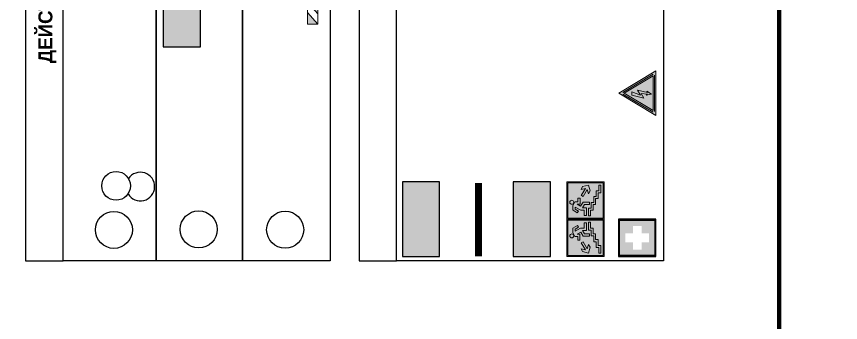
# Model space of a CAD drawing. Header units: millimetres. Extents: x 13810 to 67229, y 12374 to 21950.
# Drawn here: x 25713.3 to 25890.4, y 19700.4 to 19766.1 of the extents above; entities that cross this region are included whole.
import ezdxf

# ---------------------------------------------------------------- set-up
doc = ezdxf.new("R2010")
doc.units = ezdxf.units.MM
doc.layers.add('План_Штампы', color=7, linetype='Continuous')
doc.styles.add('обычный', font='arial.ttf')

# ---------------------------------------------------------------- blocks, each defined once
blk = doc.blocks.new('A$C32E8229D')
at = {"true_color": 0xffffff}
blk.add_hatch(color=7, dxfattribs=at).paths.add_polyline_path([(0, 0), (0, -8), (16, -8), (16, 0)])
h = blk.add_hatch(color=126)
h.paths.add_polyline_path([(0.2, -0.2), (15.8, -0.2), (15.8, -7.8), (0.2, -7.8)])
h.paths.add_polyline_path([(13.49, -2.05), (12.08, -2.05), (11.37, -2.63, 0.162397), (11.29, -2.84), (11.29, -3.63), (10.35, -3.63), (10.35, -4.05), (11.68, -4.05), (11.68, -3.48), (12.26, -4.28), (11.29, -5.1), (11.29, -6.78), (11.85, -6.78), (11.85, -5.44), (12.8, -4.64), (12.8, -5.94), (14.46, -5.94), (14.46, -5.39), (13.45, -5.39), (13.45, -3.97), (12.46, -2.59), (13.15, -2.59), (13.69, -3.34), (14.18, -3)], flags=16)
h.paths.add_polyline_path([(10.74, -1.82, 1), (11.8, -1.82, 1)], flags=16)
h.paths.add_polyline_path([(9.39, -3.59), (5.99, -3.59), (6.56, -3.03), (5.91, -3.03), (5.1, -3.83), (5.91, -4.64), (6.56, -4.64), (5.99, -4.09), (9.39, -4.09)], flags=16)
h.paths.add_polyline_path([(4.29, -1.08), (1.72, -1.08), (1.72, -6.6), (4.29, -6.6)], flags=16)
at = {"color": 126}
blk.add_lwpolyline([(16, -8), (0, -8), (0, 0), (16, 0)], close=True, dxfattribs=at)
blk = doc.blocks.new('A$C47DD6509')
at = {"lineweight": 5}
for points in [[(-8.69, 0), (-11.19, 0), (-11.19, -2.22)], [(-4.22, 0), (-6.45, 0), (-8.91, -2.22), (-6.61, -2.22)], [(0, 0), (-2.09, 0), (-4.36, -2.22), (-2.29, -2.22)]]:
    blk.add_hatch(color=242, dxfattribs=at).paths.add_polyline_path(points)
at = {"color": 242, "lineweight": 5}
for p, q in [((-11.19, -2.22), (-8.69, 0)), ((-11.19, -2.22), (-11.19, 0)), ((-11.19, 0), (-8.69, 0)), ((-11.19, 0), (0, 0)), ((-8.91, -2.22), (-6.45, 0)), ((-6.61, -2.22), (-4.22, 0)), ((-4.36, -2.22), (-2.09, 0)), ((-2.29, -2.22), (0, 0)), ((0, 0), (0, -2.22)), ((0, -2.22), (-11.19, -2.22))]:
    blk.add_line(p, q, dxfattribs=at)
blk = doc.blocks.new('A$C7B4425F7')
at = {"true_color": 0xffffff}
blk.add_hatch(color=7, dxfattribs=at).paths.add_polyline_path([(0, 0), (-16, 0), (-16, -8), (0, -8)])
h = blk.add_hatch(color=126)
h.paths.add_polyline_path([(-0.2, -0.2), (-15.8, -0.2), (-15.8, -7.8), (-0.2, -7.8)])
h.paths.add_polyline_path([(-11.76, -2.03), (-11.76, -3.66), (-11.17, -3.66, -0.568275), (-11.17, -6.18), (-12.58, -6.18), (-12.58, -2.03)], flags=16)
h.paths.add_polyline_path([(-13.33, -4.12, -0.495768), (-13.59, -6.18), (-15.03, -6.18), (-15.03, -2.03), (-13.59, -2.03, -0.487973)], flags=16)
h.paths.add_polyline_path([(-10.25, -2.03), (-9.48, -2.03), (-9.48, -6.18), (-10.25, -6.18)], flags=16)
h.paths.add_polyline_path([(-13.84, -3.69), (-14.24, -3.69), (-14.24, -3.03), (-13.9, -3.03, -0.692621)], flags=0)
h.paths.add_polyline_path([(-9.15, -2.03), (-8.4, -2.03), (-8.04, -3.07), (-7.68, -2.03), (-6.93, -2.03), (-7.64, -4.1), (-6.93, -6.18), (-7.68, -6.18), (-8.04, -5.14), (-8.4, -6.18), (-9.15, -6.18), (-8.44, -4.1)], flags=16)
h.paths.add_polyline_path([(-11.76, -4.46), (-11.42, -4.46, -0.692621), (-11.36, -5.12), (-11.76, -5.12)], flags=0)
h.paths.add_polyline_path([(-13.9, -5.2), (-14.24, -5.2), (-14.24, -4.55), (-13.84, -4.55, -0.708038)], flags=0)
edge = h.paths.add_edge_path(flags=16)
edge.add_ellipse((-5.51, -4.08), major_axis=(0, 2.05), ratio=0.586184, start_angle=0, end_angle=360)
edge = h.paths.add_edge_path(flags=0)
edge.add_ellipse((-5.51, -4.08), major_axis=(0, 1.14), ratio=0.454828, start_angle=0, end_angle=360)
h.paths.add_polyline_path([(-4.13, -4.96, 0.377264), (-3.48, -4.52, 0.0555), (-3.16, -2.03), (-1.66, -2.03), (-1.66, -4.96), (-0.96, -4.96), (-0.96, -7.01), (-1.75, -7.01), (-1.75, -6.18), (-3.3, -6.18), (-3.3, -7.02), (-4.13, -7.02)], flags=16)
h.paths.add_polyline_path([(-2.73, -2.91), (-2.28, -2.91), (-2.28, -4.96), (-3.05, -4.96, 0.079136)], flags=0)
at = {"color": 126}
blk.add_lwpolyline([(-16, -8), (0, -8), (0, 0), (-16, 0)], close=True, dxfattribs=at)
blk = doc.blocks.new('A$C18900ED3')
h = blk.add_hatch(color=126)
h.paths.add_polyline_path([(-0.18, -0.18), (-7.02, -0.18), (-7.02, -7.02), (-0.18, -7.02)])
h.paths.add_polyline_path([(-5.89, -4.46), (-5.89, -2.77), (-4.46, -2.77), (-4.46, -1.31), (-2.77, -1.31), (-2.77, -2.77), (-1.33, -2.77), (-1.33, -4.46), (-2.77, -4.46), (-2.77, -5.89), (-4.46, -5.89), (-4.46, -4.46)], flags=16)
at = {"color": 126}
for p, q in [((-7.2, 0), (-7.2, -7.2)), ((0, 0), (-7.2, 0)), ((0, -7.2), (0, 0)), ((-7.02, -7.02), (-7.02, -0.18)), ((-7.02, -0.18), (-0.18, -0.18)), ((-0.18, -0.18), (-0.18, -7.02)), ((-7.2, -7.2), (0, -7.2)), ((-0.18, -7.02), (-7.02, -7.02))]:
    blk.add_line(p, q, dxfattribs=at)
blk = doc.blocks.new('A$C3E6D3DDE')
at = {"lineweight": 5}
h = blk.add_hatch(color=40, dxfattribs=at)
h.paths.add_polyline_path([(24.1, 1.45), (16.46, -11.35), (31.74, -11.35)])
h.paths.add_polyline_path([(24.09, -0.46), (30.03, -10.41), (18.14, -10.41)], flags=16)
h.paths.add_polyline_path([(24.54, -3.08), (23.41, -6.02), (25.13, -5.01), (24.33, -8.5), (24.82, -8.27), (23.79, -9.86), (23.4, -8.04), (23.8, -8.43), (24.04, -6.29), (22.39, -7.25), (23.44, -3.08)], flags=0)
h = blk.add_hatch(color=256, dxfattribs=at)
h.paths.add_polyline_path([(24.37, 0.03, 0.567511), (23.82, 0.03), (17.59, -10.4, 0.582454), (17.86, -10.88), (30.32, -10.88, 0.582149), (30.6, -10.4)])
h.paths.add_polyline_path([(24.09, -0.46), (18.14, -10.41), (30.03, -10.41)], flags=16)
h.paths.add_polyline_path([(24.54, -3.08), (23.41, -6.02), (25.13, -5.01), (24.33, -8.5), (24.82, -8.27), (23.79, -9.86), (23.4, -8.04), (23.8, -8.43), (24.04, -6.29), (22.39, -7.25), (23.44, -3.08)], flags=0)
h = blk.add_hatch(color=40, dxfattribs=at)
h.paths.add_polyline_path([(24.09, -0.46), (18.14, -10.41), (30.03, -10.41)])
h.paths.add_polyline_path([(24.82, -8.27), (23.79, -9.86), (23.4, -8.04), (23.8, -8.43), (24.04, -6.29), (22.39, -7.25), (23.44, -3.08), (24.54, -3.08), (23.41, -6.02), (25.13, -5.01), (24.33, -8.5)], flags=16)
at = {"color": 40, "lineweight": 5}
for p, q in [((16.46, -11.35), (24.1, 1.45)), ((24.1, 1.45), (31.74, -11.35))]:
    blk.add_line(p, q, dxfattribs=at)
at = {"lineweight": 5}
for p, q in [((17.59, -10.4), (23.82, 0.03)), ((24.37, 0.03), (30.6, -10.4)), ((18.14, -10.41), (24.09, -0.46)), ((24.09, -0.46), (30.03, -10.41)), ((23.44, -3.08), (22.39, -7.25)), ((23.41, -6.02), (24.54, -3.08)), ((25.13, -5.01), (23.41, -6.02)), ((24.54, -3.08), (23.44, -3.08)), ((24.33, -8.5), (25.13, -5.01)), ((22.39, -7.25), (24.04, -6.29)), ((23.8, -8.43), (23.4, -8.04)), ((23.4, -8.04), (23.79, -9.86)), ((23.79, -9.86), (24.82, -8.27)), ((24.04, -6.29), (23.8, -8.43)), ((24.82, -8.27), (24.33, -8.5)), ((17.86, -10.88), (30.32, -10.88)), ((18.14, -10.41), (30.03, -10.41))]:
    blk.add_line(p, q, dxfattribs=at)
at = {"color": 50, "lineweight": 5}
blk.add_line((31.74, -11.35), (16.46, -11.35), dxfattribs=at)
blk = doc.blocks.new('вниз 3')
at = {"lineweight": 0, "true_color": 0xffffff}
h = blk.add_hatch(color=7, dxfattribs=at)
h.dxf.hatch_style = 1
h.paths.add_polyline_path([(40997.5, -4475.69), (40997.25, -4475.28), (40995.76, -4476.15), (40995.97, -4475.23), (40995.39, -4475.56), (40995.05, -4476.83), (40996.33, -4477.17), (40996.91, -4476.83), (40996, -4476.55)], flags=0)
h.paths.add_polyline_path([(40999.81, -4473.95), (41000.22, -4473.95), (41000.64, -4474.67), (41001.03, -4474.43), (41000.46, -4473.49), (41000.42, -4473.49), (40999.43, -4473.49), (40998.68, -4473.92), (40998.68, -4474.57), (40997.88, -4474.57), (40997.88, -4475), (40999.14, -4475), (40999.14, -4474.43), (40999.14, -4474.38), (40999.59, -4475.15), (40998.72, -4475.67), (40998.72, -4477.06), (40999.24, -4477.06), (40999.24, -4475.96), (40999.95, -4475.56), (40999.95, -4476.43), (41001.61, -4476.43), (41001.61, -4475.88), (41000.47, -4475.88), (41000.47, -4475.12)], flags=0)
h.paths.add_polyline_path([(40999.2, -4473.24, 1), (40998.35, -4473.24, 1)], flags=0)
h.paths.add_polyline_path([(41000.46, -4477.26), (41001.69, -4477.26), (41001.69, -4476.84), (41000.03, -4476.84), (41000.03, -4477.39), (40998.78, -4477.39), (40998.78, -4477.95), (40997.53, -4477.95), (40997.53, -4478.5), (40996.29, -4478.5), (40996.29, -4479.06), (40995.05, -4479.06), (40995.05, -4479.48), (40995.29, -4479.48), (40996.72, -4479.48), (40996.72, -4478.92), (40997.97, -4478.92), (40997.97, -4478.36), (40999.2, -4478.36), (40999.2, -4477.81), (41000.46, -4477.81)], flags=0)
h.paths.add_polyline_path([(41002.37, -4472.17), (40994.37, -4472.17), (40994.37, -4480.17), (41002.37, -4480.17)])
h.paths.add_polyline_path([(41002.16, -4479.96), (40994.57, -4479.96), (40994.57, -4472.37), (41002.16, -4472.37)], flags=16)
h.paths.add_polyline_path([(41001.61, -4475.88), (41001.61, -4476.43), (40999.95, -4476.43), (40999.95, -4475.56), (40999.24, -4475.96), (40999.24, -4477.06), (40998.72, -4477.06), (40998.72, -4475.67), (40999.59, -4475.15), (40999.14, -4474.38), (40999.14, -4474.43), (40999.14, -4475), (40997.88, -4475), (40997.88, -4474.57), (40998.68, -4474.57), (40998.68, -4473.92), (40999.43, -4473.49), (41000.42, -4473.49), (41000.46, -4473.49), (41001.03, -4474.43), (41000.64, -4474.67), (41000.22, -4473.95), (40999.81, -4473.95), (41000.47, -4475.12), (41000.47, -4475.88)], flags=0)
h.paths.add_polyline_path([(41001.69, -4476.84), (41001.69, -4477.26), (41000.46, -4477.26), (41000.46, -4477.81), (40999.2, -4477.81), (40999.2, -4478.36), (40997.97, -4478.36), (40997.97, -4478.92), (40996.72, -4478.92), (40996.72, -4479.48), (40995.05, -4479.48), (40995.05, -4479.06), (40996.29, -4479.06), (40996.29, -4478.5), (40997.53, -4478.5), (40997.53, -4477.95), (40998.78, -4477.95), (40998.78, -4477.39), (41000.03, -4477.39), (41000.03, -4476.84)], flags=0)
h.paths.add_polyline_path([(40998.35, -4473.24, -1), (40999.2, -4473.24, -1)], flags=0)
h.paths.add_polyline_path([(40997.5, -4475.69), (40996, -4476.55), (40996.91, -4476.83), (40996.33, -4477.17), (40995.05, -4476.83), (40995.39, -4475.56), (40995.97, -4475.23), (40995.76, -4476.15), (40997.25, -4475.28)], flags=0)
at = {"lineweight": 0}
h = blk.add_hatch(color=126, dxfattribs=at)
h.dxf.hatch_style = 1
h.paths.add_polyline_path([(41002.16, -4472.37), (40994.57, -4472.37), (40994.57, -4479.96), (41002.16, -4479.96)])
h.paths.add_polyline_path([(40995.97, -4475.23), (40995.76, -4476.15), (40997.25, -4475.28), (40997.5, -4475.69), (40996, -4476.55), (40996.91, -4476.83), (40996.33, -4477.17), (40995.05, -4476.83), (40995.39, -4475.56)], flags=16)
h.paths.add_polyline_path([(40997.88, -4474.57), (40998.68, -4474.57), (40998.68, -4473.92), (40999.43, -4473.49), (41000.42, -4473.49), (41000.46, -4473.49), (41001.03, -4474.43), (41000.64, -4474.67), (41000.22, -4473.95), (40999.81, -4473.95), (41000.47, -4475.12), (41000.47, -4475.88), (41001.61, -4475.88), (41001.61, -4476.43), (40999.95, -4476.43), (40999.95, -4475.56), (40999.24, -4475.96), (40999.24, -4477.06), (40998.72, -4477.06), (40998.72, -4475.67), (40999.59, -4475.15), (40999.14, -4474.38), (40999.14, -4474.43), (40999.14, -4475), (40997.88, -4475)], flags=16)
h.paths.add_polyline_path([(40998.35, -4473.24, -1), (40999.2, -4473.24, -1)], flags=16)
h.paths.add_polyline_path([(40997.53, -4477.95), (40998.78, -4477.95), (40998.78, -4477.39), (41000.03, -4477.39), (41000.03, -4476.84), (41001.69, -4476.84), (41001.69, -4477.26), (41000.46, -4477.26), (41000.46, -4477.81), (40999.2, -4477.81), (40999.2, -4478.36), (40997.97, -4478.36), (40997.97, -4478.92), (40996.72, -4478.92), (40996.72, -4479.48), (40995.05, -4479.48), (40995.05, -4479.06), (40996.29, -4479.06), (40996.29, -4478.5), (40997.53, -4478.5)], flags=16)
at = {"lineweight": 0, "true_color": 0xffffff}
h = blk.add_hatch(color=7, dxfattribs=at)
h.dxf.hatch_style = 1
h.paths.add_polyline_path([(40999.2, -4473.24, 1), (40998.35, -4473.24, 1)])
h.paths.add_polyline_path([(40999.81, -4473.95), (41000.22, -4473.95), (41000.64, -4474.67), (41001.03, -4474.43), (41000.46, -4473.49), (41000.42, -4473.49), (40999.43, -4473.49), (40998.68, -4473.92), (40998.68, -4474.57), (40997.88, -4474.57), (40997.88, -4475), (40999.14, -4475), (40999.14, -4474.43), (40999.14, -4474.38), (40999.59, -4475.15), (40998.72, -4475.67), (40998.72, -4477.06), (40999.24, -4477.06), (40999.24, -4475.96), (40999.95, -4475.56), (40999.95, -4476.43), (41001.61, -4476.43), (41001.61, -4475.88), (41000.47, -4475.88), (41000.47, -4475.12)])
h.paths.add_polyline_path([(40999.2, -4477.81), (41000.46, -4477.81), (41000.46, -4477.26), (41001.69, -4477.26), (41001.69, -4476.84), (41000.03, -4476.84), (41000.03, -4477.39), (40998.78, -4477.39), (40998.78, -4477.95), (40997.53, -4477.95), (40997.53, -4478.5), (40996.29, -4478.5), (40996.29, -4479.06), (40995.05, -4479.06), (40995.05, -4479.48), (40995.29, -4479.48), (40996.72, -4479.48), (40996.72, -4478.92), (40997.97, -4478.92), (40997.97, -4478.36), (40999.2, -4478.36)])
h.paths.add_polyline_path([(40997.5, -4475.69), (40997.25, -4475.28), (40995.76, -4476.15), (40995.97, -4475.23), (40995.39, -4475.56), (40995.05, -4476.83), (40996.33, -4477.17), (40996.91, -4476.83), (40996, -4476.55)])
at = {"color": 126, "lineweight": 0}
for points in [[(40994.37, -4472.17), (41002.37, -4472.17), (41002.37, -4480.17), (40994.37, -4480.17)], [(40994.57, -4472.37), (41002.16, -4472.37), (41002.16, -4479.96), (40994.57, -4479.96)]]:
    blk.add_lwpolyline(points, close=True, dxfattribs=at)
for points in [[(40999.14, -4474.43), (40999.14, -4475), (40997.88, -4475), (40997.88, -4474.57), (40998.68, -4474.57), (40998.68, -4473.92), (40999.43, -4473.49), (41000.42, -4473.49), (41000.46, -4473.49), (41001.03, -4474.43), (41000.64, -4474.67), (41000.22, -4473.95), (40999.81, -4473.95), (41000.47, -4475.12), (41000.47, -4475.88), (41001.61, -4475.88), (41001.61, -4476.43), (40999.95, -4476.43), (40999.95, -4475.56), (40999.24, -4475.96), (40999.24, -4477.06), (40998.72, -4477.06), (40998.72, -4475.67), (40999.59, -4475.15), (40999.14, -4474.38), (40999.14, -4474.43)], [(40995.05, -4476.83), (40995.39, -4475.56), (40995.97, -4475.23), (40995.76, -4476.15), (40997.25, -4475.28), (40997.5, -4475.69), (40996, -4476.55), (40996.91, -4476.83), (40996.33, -4477.17), (40995.05, -4476.83)], [(40995.29, -4479.48), (40995.05, -4479.48), (40995.05, -4479.06), (40996.29, -4479.06), (40996.29, -4478.5), (40997.53, -4478.5), (40997.53, -4477.95), (40998.78, -4477.95), (40998.78, -4477.39), (41000.03, -4477.39), (41000.03, -4476.84), (41001.69, -4476.84), (41001.69, -4477.26), (41000.46, -4477.26), (41000.46, -4477.81), (40999.2, -4477.81), (40999.2, -4478.36), (40997.97, -4478.36), (40997.97, -4478.92), (40996.72, -4478.92), (40996.72, -4479.48), (40995.05, -4479.48)]]:
    blk.add_lwpolyline(points, dxfattribs=at)
blk.add_circle((40998.77, -4473.24), 0.426, dxfattribs=at)
blk = doc.blocks.new('вниз')
at = {"lineweight": 0, "true_color": 0xffffff}
h = blk.add_hatch(color=7, dxfattribs=at)
h.dxf.hatch_style = 1
h.paths.add_polyline_path([(40994.51, -4472.22), (40986.51, -4472.22), (40986.51, -4480.22), (40994.51, -4480.22)])
h.paths.add_polyline_path([(40994.31, -4472.42), (40994.31, -4480.01), (40986.71, -4480.01), (40986.71, -4472.42)], flags=16)
h.paths.add_polyline_path([(40988.43, -4473.53), (40989.43, -4473.53), (40990.19, -4473.96), (40990.19, -4474.6), (40991, -4474.6), (40991, -4475.06), (40989.73, -4475.06), (40989.73, -4474.46), (40989.3, -4475.18), (40990.17, -4475.7), (40990.17, -4477.11), (40989.63, -4477.11), (40989.63, -4476.01), (40988.94, -4475.59), (40988.94, -4476.46), (40988.94, -4476.46), (40987.47, -4476.46), (40987.26, -4476.46), (40987.26, -4475.92), (40988.4, -4475.92), (40988.4, -4475.2), (40989.1, -4473.99), (40988.66, -4473.99), (40988.24, -4474.7), (40987.86, -4474.47), (40988.41, -4473.56)], flags=0)
h.paths.add_polyline_path([(40990.55, -4473.29, -1), (40989.69, -4473.29, -1)], flags=0)
h.paths.add_polyline_path([(40988.85, -4476.89), (40988.85, -4477.43), (40990.1, -4477.43), (40990.1, -4477.99), (40991.34, -4477.99), (40991.34, -4478.54), (40992.59, -4478.54), (40992.59, -4479.09), (40993.83, -4479.09), (40993.83, -4479.52), (40992.17, -4479.52), (40992.17, -4478.97), (40990.91, -4478.97), (40990.91, -4478.41), (40989.68, -4478.41), (40989.68, -4477.86), (40988.43, -4477.86), (40988.43, -4477.31), (40987.6, -4477.31), (40987.18, -4477.31), (40987.18, -4476.89)], flags=0)
h.paths.add_polyline_path([(40991.61, -4475.33), (40993.12, -4476.2), (40992.9, -4475.27), (40993.48, -4475.6), (40993.83, -4476.88), (40992.56, -4477.22), (40991.97, -4476.88), (40992.9, -4476.61), (40991.38, -4475.74), (40991.58, -4475.39)], flags=0)
h.paths.add_polyline_path([(40990.19, -4473.96), (40989.43, -4473.53), (40988.43, -4473.53), (40988.41, -4473.56), (40987.86, -4474.47), (40988.24, -4474.7), (40988.66, -4473.99), (40989.1, -4473.99), (40988.4, -4475.2), (40988.4, -4475.92), (40987.26, -4475.92), (40987.26, -4476.46), (40987.47, -4476.46), (40988.94, -4476.46), (40988.94, -4476.27), (40988.94, -4475.59), (40989.63, -4476.01), (40989.63, -4477.11), (40990.17, -4477.11), (40990.17, -4475.7), (40989.3, -4475.18), (40989.73, -4474.46), (40989.73, -4475.06), (40991, -4475.06), (40991, -4474.6), (40990.19, -4474.6)], flags=0)
h.paths.add_polyline_path([(40990.55, -4473.29, 1), (40989.69, -4473.29, 1)], flags=0)
h.paths.add_polyline_path([(40991.61, -4475.33), (40991.58, -4475.39), (40991.38, -4475.74), (40992.9, -4476.61), (40991.97, -4476.88), (40992.56, -4477.22), (40993.83, -4476.88), (40993.48, -4475.6), (40992.9, -4475.27), (40993.12, -4476.2)], flags=0)
h.paths.add_polyline_path([(40990.1, -4477.43), (40988.85, -4477.43), (40988.85, -4476.89), (40987.18, -4476.89), (40987.18, -4477.31), (40987.6, -4477.31), (40988.43, -4477.31), (40988.43, -4477.86), (40989.68, -4477.86), (40989.68, -4478.41), (40990.91, -4478.41), (40990.91, -4478.97), (40992.17, -4478.97), (40992.17, -4479.52), (40993.83, -4479.52), (40993.83, -4479.09), (40992.59, -4479.09), (40992.59, -4478.54), (40991.34, -4478.54), (40991.34, -4477.99), (40990.1, -4477.99)], flags=0)
at = {"lineweight": 0}
h = blk.add_hatch(color=126, dxfattribs=at)
h.dxf.hatch_style = 1
h.paths.add_polyline_path([(40994.31, -4472.42), (40986.71, -4472.42), (40986.71, -4480.01), (40994.31, -4480.01)])
h.paths.add_polyline_path([(40988.43, -4473.53), (40989.43, -4473.53), (40990.19, -4473.96), (40990.19, -4474.6), (40991, -4474.6), (40991, -4475.06), (40989.73, -4475.06), (40989.73, -4474.46), (40989.3, -4475.18), (40990.17, -4475.7), (40990.17, -4477.11), (40989.63, -4477.11), (40989.63, -4476.01), (40988.94, -4475.59), (40988.94, -4476.46), (40988.94, -4476.46), (40987.47, -4476.46), (40987.26, -4476.46), (40987.26, -4475.92), (40988.4, -4475.92), (40988.4, -4475.2), (40989.1, -4473.99), (40988.66, -4473.99), (40988.24, -4474.7), (40987.86, -4474.47), (40988.41, -4473.56)], flags=16)
h.paths.add_polyline_path([(40990.55, -4473.29, -1), (40989.69, -4473.29, -1)], flags=16)
h.paths.add_polyline_path([(40988.85, -4476.89), (40988.85, -4477.43), (40990.1, -4477.43), (40990.1, -4477.99), (40991.34, -4477.99), (40991.34, -4478.54), (40992.59, -4478.54), (40992.59, -4479.09), (40993.83, -4479.09), (40993.83, -4479.52), (40992.17, -4479.52), (40992.17, -4478.97), (40990.91, -4478.97), (40990.91, -4478.41), (40989.68, -4478.41), (40989.68, -4477.86), (40988.43, -4477.86), (40988.43, -4477.31), (40987.6, -4477.31), (40987.18, -4477.31), (40987.18, -4476.89)], flags=16)
h.paths.add_polyline_path([(40991.61, -4475.33), (40993.12, -4476.2), (40992.9, -4475.27), (40993.48, -4475.6), (40993.83, -4476.88), (40992.56, -4477.22), (40991.97, -4476.88), (40992.9, -4476.61), (40991.38, -4475.74), (40991.58, -4475.39)], flags=16)
at = {"lineweight": 0, "true_color": 0xffffff}
h = blk.add_hatch(color=7, dxfattribs=at)
h.dxf.hatch_style = 1
h.paths.add_polyline_path([(40989.73, -4474.46), (40989.73, -4475.06), (40991, -4475.06), (40991, -4474.6), (40990.19, -4474.6), (40990.19, -4473.96), (40989.43, -4473.53), (40988.43, -4473.53), (40988.41, -4473.56), (40987.86, -4474.47), (40988.24, -4474.7), (40988.66, -4473.99), (40989.1, -4473.99), (40988.4, -4475.2), (40988.4, -4475.92), (40987.26, -4475.92), (40987.26, -4476.46), (40987.47, -4476.46), (40988.94, -4476.46), (40988.94, -4475.59), (40989.63, -4476.01), (40989.63, -4477.11), (40990.17, -4477.11), (40990.17, -4475.7), (40989.3, -4475.18)])
h.paths.add_polyline_path([(40989.69, -4473.29, 1), (40990.55, -4473.29, 1)])
h.paths.add_polyline_path([(40991.61, -4475.33), (40991.58, -4475.39), (40991.38, -4475.74), (40992.9, -4476.61), (40991.97, -4476.88), (40992.56, -4477.22), (40993.83, -4476.88), (40993.48, -4475.6), (40992.9, -4475.27), (40993.12, -4476.2)])
h.paths.add_polyline_path([(40990.1, -4477.43), (40988.85, -4477.43), (40988.85, -4476.89), (40987.18, -4476.89), (40987.18, -4477.31), (40987.6, -4477.31), (40988.43, -4477.31), (40988.43, -4477.86), (40989.68, -4477.86), (40989.68, -4478.41), (40990.91, -4478.41), (40990.91, -4478.97), (40992.17, -4478.97), (40992.17, -4479.52), (40993.83, -4479.52), (40993.83, -4479.09), (40992.59, -4479.09), (40992.59, -4478.54), (40991.34, -4478.54), (40991.34, -4477.99), (40990.1, -4477.99)])
at = {"color": 126, "lineweight": 0}
for points in [[(40986.51, -4472.22), (40994.51, -4472.22), (40994.51, -4480.22), (40986.51, -4480.22)], [(40986.71, -4472.42), (40994.31, -4472.42), (40994.31, -4480.01), (40986.71, -4480.01)]]:
    blk.add_lwpolyline(points, close=True, dxfattribs=at)
for points in [[(40987.47, -4476.46), (40987.26, -4476.46), (40987.26, -4475.92), (40988.4, -4475.92), (40988.4, -4475.2), (40989.1, -4473.99), (40988.66, -4473.99), (40988.24, -4474.7), (40987.86, -4474.47), (40988.41, -4473.56), (40988.43, -4473.53), (40989.43, -4473.53), (40990.19, -4473.96), (40990.19, -4474.6), (40991, -4474.6), (40991, -4475.06), (40989.73, -4475.06), (40989.73, -4474.46), (40989.3, -4475.18), (40990.17, -4475.7), (40990.17, -4477.11), (40989.63, -4477.11), (40989.63, -4476.01), (40988.94, -4475.59), (40988.94, -4476.46)], [(40991.58, -4475.39), (40991.38, -4475.74), (40992.9, -4476.61), (40991.97, -4476.88), (40992.56, -4477.22), (40993.83, -4476.88), (40993.48, -4475.6), (40992.9, -4475.27), (40993.12, -4476.2), (40991.61, -4475.33), (40991.58, -4475.39)], [(40987.6, -4477.31), (40987.18, -4477.31), (40987.18, -4476.89), (40988.85, -4476.89), (40988.85, -4477.43), (40990.1, -4477.43), (40990.1, -4477.99), (40991.34, -4477.99), (40991.34, -4478.54), (40992.59, -4478.54), (40992.59, -4479.09), (40993.83, -4479.09), (40993.83, -4479.52), (40992.17, -4479.52), (40992.17, -4478.97), (40990.91, -4478.97), (40990.91, -4478.41), (40989.68, -4478.41), (40989.68, -4477.86), (40988.43, -4477.86), (40988.43, -4477.31), (40987.6, -4477.31)], [(40987.47, -4476.46), (40988.94, -4476.46), (40988.94, -4476.27)]]:
    blk.add_lwpolyline(points, dxfattribs=at)
blk.add_circle((40990.12, -4473.29), 0.432, dxfattribs=at)

msp = doc.modelspace()

# ---------------------------------------------------------------- linework, layer by layer
at = {"color": 2, "lineweight": 100}
for points in [[(25277.24, 19872.83), (25877.24, 19872.83), (25877.24, 19477.83), (25277.24, 19477.83)], [(25877.24, 19872.83), (26477.24, 19872.83), (26477.24, 19477.83), (25877.24, 19477.83)]]:
    msp.add_lwpolyline(points, close=True, dxfattribs=at)
for points in [[(25723.34, 19713.65), (25723.34, 19857.41), (25715.29, 19857.41), (25715.29, 19713.65)], [(25723.34, 19713.65), (25723.34, 19857.41), (25780.74, 19857.41), (25780.74, 19713.65)], [(25794.99, 19713.65), (25794.99, 19857.41), (25786.94, 19857.41), (25786.94, 19713.65)], [(25794.99, 19713.65), (25794.99, 19857.41), (25852.39, 19857.41), (25852.39, 19713.65)]]:
    msp.add_lwpolyline(points, close=True)
for points in [[(25743.34, 19772.06), (25743.34, 19713.65), (25743.34, 19857.41)], [(25761.91, 19772.06), (25761.91, 19713.65), (25761.91, 19857.41)]]:
    msp.add_lwpolyline(points)
at = {"color": 126, "lineweight": 80, "true_color": 0x008754, "const_width": 1.5}
msp.add_lwpolyline([(25812.63, 19730.37), (25812.63, 19714.57)], dxfattribs=at)
for centre, radius in [((25734.73, 19729.72), 3.08), ((25734.26, 19720.27), 3.98), ((25752.49, 19720.37), 3.98), ((25771.07, 19720.3), 3.98)]:
    msp.add_circle(centre, radius)
msp.add_arc((25739.94, 19729.57), 3.08, 210.7434, 145.8808)

# ---------------------------------------------------------------- block references
at = {"xscale": -1, "rotation": 90}
msp.add_blockref('A$C32E8229D', (25744.87, 19775.6), dxfattribs=at)
at = {"color": 242, "true_color": 0xc1121c, "rotation": 90}
msp.add_blockref('A$C47DD6509', (25775.9, 19775.62), dxfattribs=at)
at = {"rotation": 90}
for name, p, xscale, yscale, zscale in [('A$C3E6D3DDE', (25843.66, 19734.56), 0.625, 0.625, 0.625), ('A$C18900ED3', (25842.75, 19722.57), 1.111111111007631, 1.111111111007631, 1.111111111007631)]:
    msp.add_blockref(name, p, dxfattribs=dict(at, xscale=xscale, yscale=yscale, zscale=zscale))
at = {"color": 126, "true_color": 0x008754, "rotation": 90}
for name, p in [('вниз', (21359.39, -21263.93)), ('вниз 3', (21359.44, -21279.8))]:
    msp.add_blockref(name, p, dxfattribs=at)
at = {"layer": 'План_Штампы', "rotation": 90}
msp.add_blockref('A$C7B4425F7', (25796.26, 19730.57), dxfattribs=at)
at = {"layer": 'План_Штампы', "color": 126, "true_color": 0x008754, "xscale": -1, "rotation": 90}
msp.add_blockref('A$C32E8229D', (25820.09, 19730.57), dxfattribs=at)

# ---------------------------------------------------------------- texts
at = {"lineweight": 0, "insert": (25719.97, 19812.59), "char_height": 3, "width": 175.1736, "attachment_point": 5, "rotation": 90, "style": 'обычный'}
msp.add_mtext('{\\fProxima Nova Rg|b1|i0|c204|p2;ДЕЙСТВИЯ ПРИ АВАРИИ: СОХРАНЯЙТЕ СПОКОЙСТВИЕ\\H1.6644x; }', dxfattribs=at)

doc.saveas('drawing.dxf')
